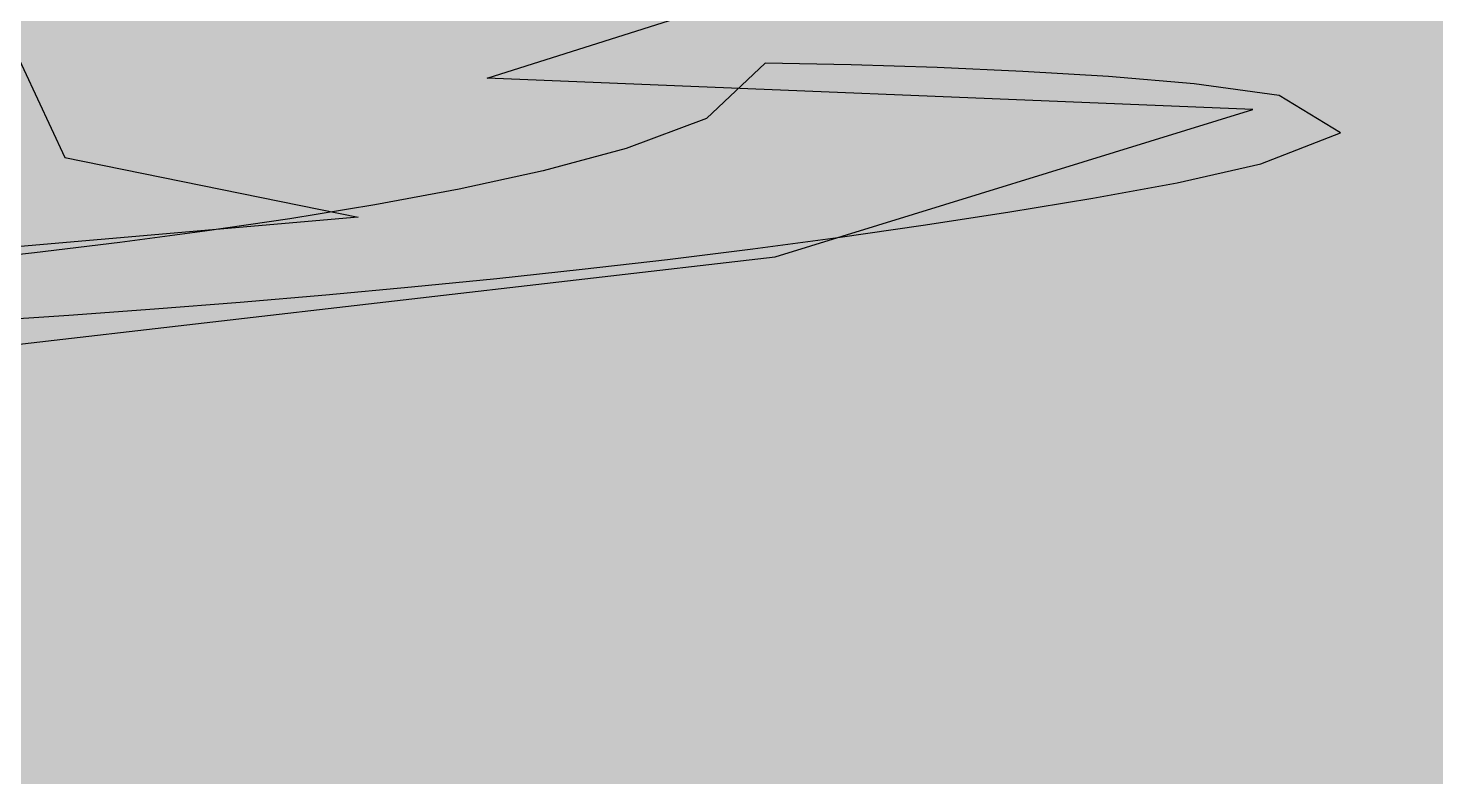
# Model space of a CAD drawing. Extents: x 0 to 1501, y 0 to 1747.
# Drawn here: x 110.009 to 110.956, y 1691.063 to 1691.567 of the extents above; entities that cross this region are included whole.
import ezdxf

# ---------------------------------------------------------------- set-up
doc = ezdxf.new("R2010")
doc.units = 0

msp = doc.modelspace()

# ---------------------------------------------------------------- hatches: boundary and pattern name
for color, points in [(7, [(0, 1747), (1280, 1747), (1280, 1027), (0, 1027)]), (7, [(0, 1747), (1280, 1747), (1280, 1681), (0, 1681)]), (7, [(121.944, 1694.948), (121.47639, 1694.73065), (121.00978, 1694.51114), (120.54421, 1694.28943), (120.08023, 1694.06443), (119.61863, 1693.8346), (119.16288, 1693.59384), (118.75906, 1693.35901), (118.27859, 1693.17183), (117.79377, 1692.99649), (117.82908, 1693.13647), (117.3357, 1692.98693), (116.84374, 1692.83239), (116.35077, 1692.6811), (115.85561, 1692.53721), (115.35797, 1692.4021), (114.85935, 1692.27063), (114.35879, 1692.14689), (113.85499, 1692.03696), (113.35001, 1691.93254), (112.84427, 1691.83187), (112.33726, 1691.73798), (112.00816, 1691.85234), (111.49282, 1691.83952), (110.97943, 1691.7918), (110.46809, 1691.72533), (109.96007, 1691.6382), (110.03381, 1691.48006), (110.23109, 1691.4398), (109.71743, 1691.39508), (109.20252, 1691.36741), (108.68718, 1691.34952), (108.45325, 1691.33286), (108.96888, 1691.32752), (109.48451, 1691.33203), (109.99944, 1691.35383), (110.51167, 1691.41309), (110.83292, 1691.51226), (110.31779, 1691.53336), (110.66312, 1691.64289), (111.17637, 1691.69238), (111.69003, 1691.7375), (112.07745, 1691.63101), (112.58719, 1691.70813), (113.09436, 1691.80127), (113.6002, 1691.90141), (114.10476, 1692.00782), (114.60779, 1692.12124), (115.10866, 1692.24381), (115.60571, 1692.38095), (116.10003, 1692.52776), (116.59352, 1692.67732), (117.08617, 1692.82968), (117.57835, 1692.98315), (117.43893, 1692.83229), (117.93408, 1692.97466), (118.41364, 1693.16419), (118.88921, 1693.36351), (119.36057, 1693.5726), (119.65321, 1693.78678), (120.11778, 1694.01013), (120.57968, 1694.23937), (121.04499, 1694.46159), (121.50854, 1694.6823), (121.944, 1694.948)]), (49, [(110.505, 1691.5435), (110.46543, 1691.5062), (110.4113, 1691.4861), (110.35551, 1691.47104), (110.29908, 1691.45864), (110.24227, 1691.44804), (110.18525, 1691.43867), (110.12807, 1691.43031), (110.07078, 1691.42273), (110.0134, 1691.41581), (109.95597, 1691.40945), (109.89848, 1691.40355), (109.84095, 1691.39807), (109.78339, 1691.39297), (109.7258, 1691.38818), (109.66818, 1691.38368), (109.61055, 1691.37949), (109.55289, 1691.37553), (109.49523, 1691.3718), (109.43755, 1691.36827), (109.37985, 1691.36494), (109.32215, 1691.36179), (109.26444, 1691.3588), (109.20672, 1691.35597), (109.14899, 1691.35331), (109.09126, 1691.35079), (109.11251, 1691.34916), (109.17029, 1691.34841), (109.22808, 1691.34799), (109.28587, 1691.34793), (109.34365, 1691.34815), (109.40144, 1691.3487), (109.45922, 1691.34953), (109.517, 1691.35064), (109.57477, 1691.35202), (109.63254, 1691.3537), (109.69029, 1691.35566), (109.74804, 1691.35791), (109.80577, 1691.36047), (109.86349, 1691.36332), (109.92119, 1691.36648), (109.97887, 1691.37001), (110.03653, 1691.37384), (110.09417, 1691.37803), (110.15178, 1691.3826), (110.20936, 1691.38754), (110.2669, 1691.39286), (110.3244, 1691.39862), (110.38186, 1691.4048), (110.43926, 1691.41145), (110.49661, 1691.41859), (110.55389, 1691.42621), (110.6111, 1691.43443), (110.66821, 1691.44319), (110.72524, 1691.45256), (110.78207, 1691.46302), (110.83843, 1691.47575), (110.89192, 1691.49662), (110.85077, 1691.52178), (110.79353, 1691.52961), (110.73595, 1691.53453), (110.67827, 1691.538), (110.62054, 1691.54053), (110.56278, 1691.54234), (110.505, 1691.5435)])]:
    msp.add_hatch(color=color).paths.add_polyline_path(points, flags=0)

# ---------------------------------------------------------------- linework, layer by layer
at = {"color": 0, "true_color": 0xffffff}
msp.add_lwpolyline([(110.97943, 1691.7918), (110.46809, 1691.72533), (109.96007, 1691.6382), (110.03381, 1691.48006), (110.23109, 1691.4398), (109.71743, 1691.39508), (109.20252, 1691.36741), (108.68718, 1691.34952), (108.45325, 1691.33286), (108.96888, 1691.32752), (109.48451, 1691.33203), (109.99944, 1691.35383), (110.51167, 1691.41309), (110.83292, 1691.51226), (110.31779, 1691.53336), (110.66312, 1691.64289), (111.17637, 1691.69238)], dxfattribs=at)
at = {"color": 0, "true_color": 0x232323}
msp.add_lwpolyline([(109.97887, 1691.37001), (110.03653, 1691.37384), (110.09417, 1691.37803), (110.15178, 1691.3826), (110.20936, 1691.38754), (110.2669, 1691.39286), (110.3244, 1691.39862), (110.38186, 1691.4048), (110.43926, 1691.41145), (110.49661, 1691.41859), (110.55389, 1691.42621), (110.6111, 1691.43443), (110.66821, 1691.44319), (110.72524, 1691.45256), (110.78207, 1691.46302), (110.83843, 1691.47575), (110.89192, 1691.49662), (110.85077, 1691.52178), (110.79353, 1691.52961), (110.73595, 1691.53453), (110.67827, 1691.538), (110.62054, 1691.54053), (110.56278, 1691.54234), (110.505, 1691.5435), (110.505, 1691.5435), (110.46543, 1691.5062), (110.4113, 1691.4861), (110.35551, 1691.47104), (110.29908, 1691.45864), (110.24227, 1691.44804), (110.18525, 1691.43867), (110.12807, 1691.43031), (110.07078, 1691.42273), (110.0134, 1691.41581), (109.95597, 1691.40945)], dxfattribs=at)

doc.saveas('drawing.dxf')
